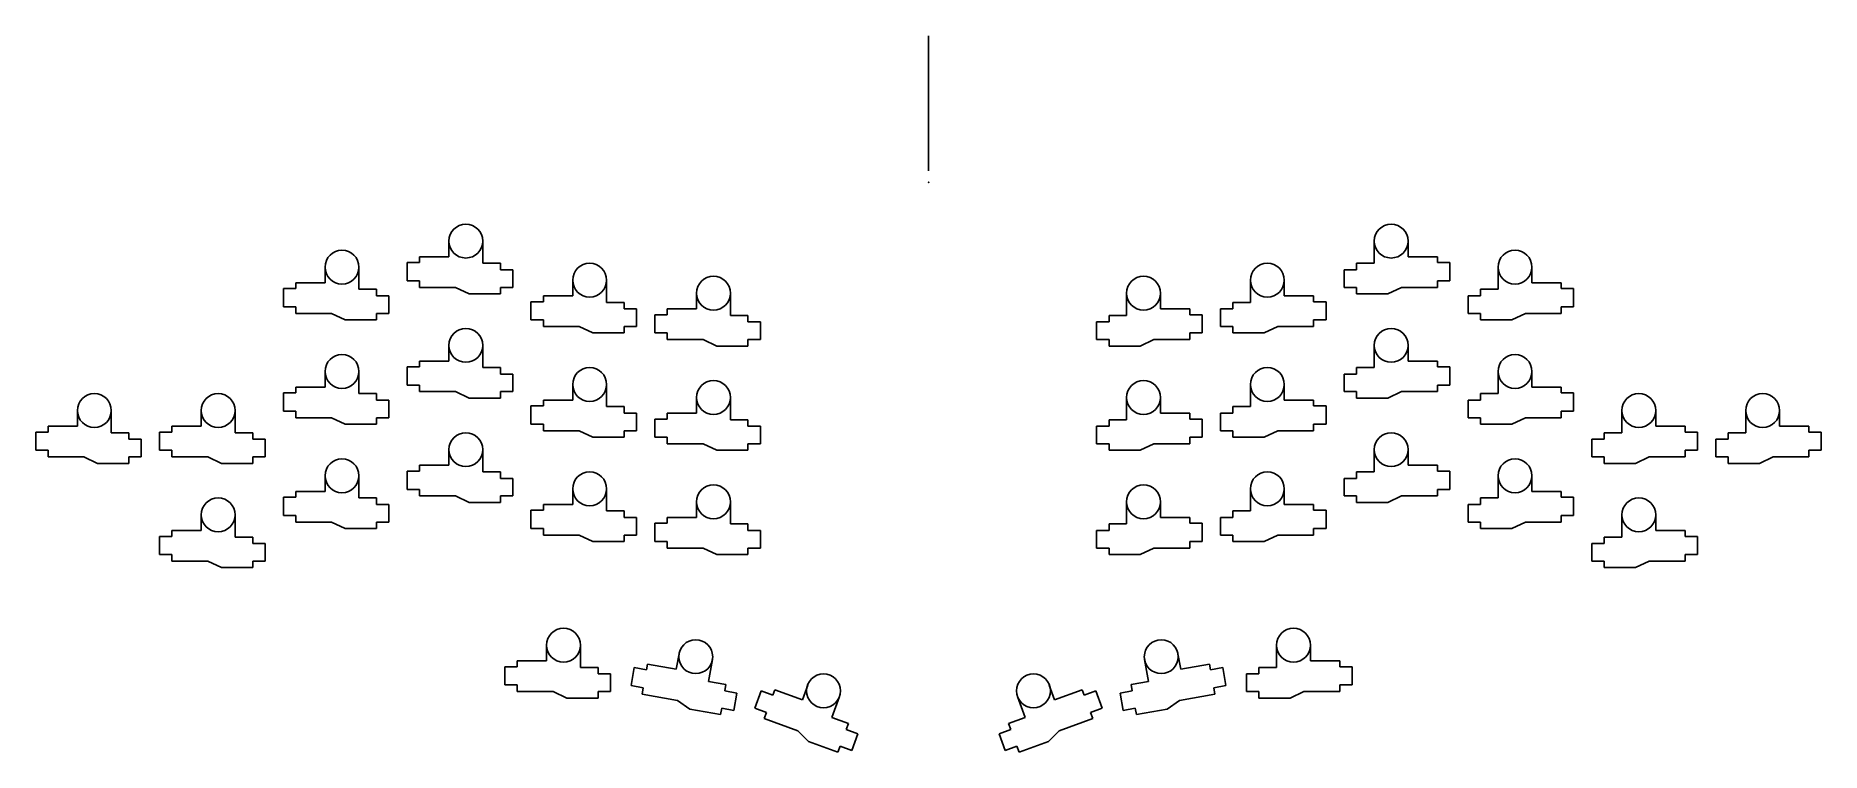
# Model space of a CAD drawing. Header units: millimetres. Extents: x -137 to 137, y -87 to 22.
import ezdxf

# ---------------------------------------------------------------- set-up
doc = ezdxf.new("R2010")
doc.units = ezdxf.units.MM
doc.layers.get('0').update_dxf_attribs({"linetype": 'CONTINUOUS'})

msp = doc.modelspace()

# ---------------------------------------------------------------- linework, layer by layer
for p, q in [((0, 1.75), (0, 22.5)), ((-73.6, -9), (-73.6, -11.4)), ((-68.4, -9), (-68.4, -12.4)), ((68.4, -9), (68.4, -12.4)), ((73.6, -9), (73.6, -11.4)), ((-92.6, -13), (-92.6, -15.4)), ((-87.4, -13), (-87.4, -16.4)), ((-78.1, -12.3), (-80, -12.3)), ((-80, -12.3), (-80, -15.1)), ((-73.6, -11.4), (-78.1, -11.4)), ((-78.1, -11.4), (-78.1, -12.3)), ((-65.7, -12.4), (-68.4, -12.4)), ((-65.7, -13.4), (-65.7, -12.4)), ((-63.8, -13.4), (-65.7, -13.4)), ((-63.8, -16.1), (-63.8, -13.4)), ((63.8, -13.4), (65.7, -13.4)), ((63.8, -16.1), (63.8, -13.4)), ((65.7, -12.4), (68.4, -12.4)), ((65.7, -13.4), (65.7, -12.4)), ((73.6, -11.4), (78.1, -11.4)), ((78.1, -11.4), (78.1, -12.3)), ((78.1, -12.3), (80, -12.3)), ((80, -12.3), (80, -15.1)), ((87.4, -13), (87.4, -16.4)), ((92.6, -13), (92.6, -15.4)), ((-97.1, -16.3), (-99, -16.3)), ((-99, -16.3), (-99, -19.1)), ((-92.6, -15.4), (-97.1, -15.4)), ((-97.1, -15.4), (-97.1, -16.3)), ((-84.7, -16.4), (-87.4, -16.4)), ((-84.7, -17.4), (-84.7, -16.4)), ((-80, -15.1), (-78.1, -15.1)), ((-78.1, -15.1), (-78.1, -16.1)), ((-78.1, -16.1), (-72.6, -16.1)), ((-72.6, -16.1), (-70.5, -17.1)), ((-65.7, -17.1), (-65.7, -16.1)), ((-65.7, -16.1), (-63.8, -16.1)), ((-54.6, -15), (-54.6, -17.4)), ((-49.4, -15), (-49.4, -18.4)), ((49.4, -15), (49.4, -18.4)), ((54.6, -15), (54.6, -17.4)), ((65.7, -16.1), (63.8, -16.1)), ((65.7, -17.1), (65.7, -16.1)), ((72.6, -16.1), (70.5, -17.1)), ((78.1, -16.1), (72.6, -16.1)), ((78.1, -15.1), (78.1, -16.1)), ((80, -15.1), (78.1, -15.1)), ((84.7, -16.4), (87.4, -16.4)), ((84.7, -17.4), (84.7, -16.4)), ((92.6, -15.4), (97.1, -15.4)), ((97.1, -15.4), (97.1, -16.3)), ((97.1, -16.3), (99, -16.3)), ((99, -16.3), (99, -19.1)), ((-99, -19.1), (-97.1, -19.1)), ((-97.1, -19.1), (-97.1, -20.1)), ((-82.8, -17.4), (-84.7, -17.4)), ((-82.8, -20.1), (-82.8, -17.4)), ((-70.5, -17.1), (-65.7, -17.1)), ((-61, -18.3), (-61, -21.1)), ((-59.1, -18.3), (-61, -18.3)), ((-54.6, -17.4), (-59.1, -17.4)), ((-59.1, -17.4), (-59.1, -18.3)), ((-46.7, -18.4), (-49.4, -18.4)), ((-46.7, -19.4), (-46.7, -18.4)), ((-35.6, -17), (-35.6, -19.4)), ((-30.4, -17), (-30.4, -20.4)), ((30.4, -17), (30.4, -20.4)), ((35.6, -17), (35.6, -19.4)), ((46.7, -18.4), (49.4, -18.4)), ((46.7, -19.4), (46.7, -18.4)), ((54.6, -17.4), (59.1, -17.4)), ((59.1, -17.4), (59.1, -18.3)), ((59.1, -18.3), (61, -18.3)), ((61, -18.3), (61, -21.1)), ((70.5, -17.1), (65.7, -17.1)), ((82.8, -17.4), (84.7, -17.4)), ((82.8, -20.1), (82.8, -17.4)), ((97.1, -19.1), (97.1, -20.1)), ((99, -19.1), (97.1, -19.1)), ((-97.1, -20.1), (-91.6, -20.1)), ((-91.6, -20.1), (-89.5, -21.1)), ((-89.5, -21.1), (-84.7, -21.1)), ((-84.7, -20.1), (-82.8, -20.1)), ((-84.7, -21.1), (-84.7, -20.1)), ((-61, -21.1), (-59.1, -21.1)), ((-59.1, -21.1), (-59.1, -22.1)), ((-44.8, -19.4), (-46.7, -19.4)), ((-44.8, -22.1), (-44.8, -19.4)), ((-40.1, -20.3), (-42, -20.3)), ((-42, -20.3), (-42, -23.1)), ((-35.6, -19.4), (-40.1, -19.4)), ((-40.1, -19.4), (-40.1, -20.3)), ((-27.7, -20.4), (-30.4, -20.4)), ((-27.7, -21.4), (-27.7, -20.4)), ((-25.8, -21.4), (-27.7, -21.4)), ((-25.8, -24.1), (-25.8, -21.4)), ((25.8, -21.4), (27.7, -21.4)), ((25.8, -24.1), (25.8, -21.4)), ((27.7, -20.4), (30.4, -20.4)), ((27.7, -21.4), (27.7, -20.4)), ((35.6, -19.4), (40.1, -19.4)), ((40.1, -19.4), (40.1, -20.3)), ((40.1, -20.3), (42, -20.3)), ((42, -20.3), (42, -23.1)), ((44.8, -19.4), (46.7, -19.4)), ((44.8, -22.1), (44.8, -19.4)), ((59.1, -21.1), (59.1, -22.1)), ((61, -21.1), (59.1, -21.1)), ((84.7, -20.1), (82.8, -20.1)), ((84.7, -21.1), (84.7, -20.1)), ((89.5, -21.1), (84.7, -21.1)), ((91.6, -20.1), (89.5, -21.1)), ((97.1, -20.1), (91.6, -20.1)), ((-59.1, -22.1), (-53.6, -22.1)), ((-53.6, -22.1), (-51.5, -23.1)), ((-51.5, -23.1), (-46.7, -23.1)), ((-46.7, -22.1), (-44.8, -22.1)), ((-46.7, -23.1), (-46.7, -22.1)), ((-42, -23.1), (-40.1, -23.1)), ((-40.1, -23.1), (-40.1, -24.1)), ((-40.1, -24.1), (-34.6, -24.1)), ((-34.6, -24.1), (-32.5, -25.1)), ((-27.7, -25.1), (-27.7, -24.1)), ((-27.7, -24.1), (-25.8, -24.1)), ((27.7, -24.1), (25.8, -24.1)), ((27.7, -25.1), (27.7, -24.1)), ((34.6, -24.1), (32.5, -25.1)), ((40.1, -24.1), (34.6, -24.1)), ((40.1, -23.1), (40.1, -24.1)), ((42, -23.1), (40.1, -23.1)), ((46.7, -22.1), (44.8, -22.1)), ((46.7, -23.1), (46.7, -22.1)), ((51.5, -23.1), (46.7, -23.1)), ((53.6, -22.1), (51.5, -23.1)), ((59.1, -22.1), (53.6, -22.1)), ((-73.6, -25), (-73.6, -27.4)), ((-68.4, -25), (-68.4, -28.4)), ((-32.5, -25.1), (-27.7, -25.1)), ((32.5, -25.1), (27.7, -25.1)), ((68.4, -25), (68.4, -28.4)), ((73.6, -25), (73.6, -27.4)), ((-92.6, -29), (-92.6, -31.4)), ((-87.4, -29), (-87.4, -32.4)), ((-80, -28.3), (-80, -31.1)), ((-78.1, -28.3), (-80, -28.3)), ((-78.1, -27.4), (-78.1, -28.3)), ((-73.6, -27.4), (-78.1, -27.4)), ((-65.7, -28.4), (-68.4, -28.4)), ((-65.7, -29.4), (-65.7, -28.4)), ((-63.8, -29.4), (-65.7, -29.4)), ((-63.8, -32.1), (-63.8, -29.4)), ((63.8, -29.4), (65.7, -29.4)), ((63.8, -32.1), (63.8, -29.4)), ((65.7, -28.4), (68.4, -28.4)), ((65.7, -29.4), (65.7, -28.4)), ((73.6, -27.4), (78.1, -27.4)), ((78.1, -27.4), (78.1, -28.3)), ((78.1, -28.3), (80, -28.3)), ((80, -28.3), (80, -31.1)), ((87.4, -29), (87.4, -32.4)), ((92.6, -29), (92.6, -31.4)), ((-97.1, -32.3), (-99, -32.3)), ((-99, -32.3), (-99, -35.1)), ((-92.6, -31.4), (-97.1, -31.4)), ((-97.1, -31.4), (-97.1, -32.3)), ((-84.7, -32.4), (-87.4, -32.4)), ((-84.7, -33.4), (-84.7, -32.4)), ((-80, -31.1), (-78.1, -31.1)), ((-78.1, -31.1), (-78.1, -32.1)), ((-78.1, -32.1), (-72.6, -32.1)), ((-72.6, -32.1), (-70.5, -33.1)), ((-65.7, -32.1), (-63.8, -32.1)), ((-65.7, -33.1), (-65.7, -32.1)), ((-54.6, -31), (-54.6, -33.4)), ((-49.4, -31), (-49.4, -34.4)), ((49.4, -31), (49.4, -34.4)), ((54.6, -31), (54.6, -33.4)), ((65.7, -32.1), (63.8, -32.1)), ((65.7, -33.1), (65.7, -32.1)), ((72.6, -32.1), (70.5, -33.1)), ((78.1, -32.1), (72.6, -32.1)), ((78.1, -31.1), (78.1, -32.1)), ((80, -31.1), (78.1, -31.1)), ((84.7, -32.4), (87.4, -32.4)), ((84.7, -33.4), (84.7, -32.4)), ((92.6, -31.4), (97.1, -31.4)), ((97.1, -31.4), (97.1, -32.3)), ((97.1, -32.3), (99, -32.3)), ((99, -32.3), (99, -35.1)), ((-130.6, -35), (-130.6, -37.4)), ((-125.4, -35), (-125.4, -38.4)), ((-111.6, -35), (-111.6, -37.4)), ((-106.4, -35), (-106.4, -38.4)), ((-99, -35.1), (-97.1, -35.1)), ((-97.1, -35.1), (-97.1, -36.1)), ((-82.8, -33.4), (-84.7, -33.4)), ((-82.8, -36.1), (-82.8, -33.4)), ((-70.5, -33.1), (-65.7, -33.1)), ((-61, -34.3), (-61, -37.1)), ((-59.1, -34.3), (-61, -34.3)), ((-54.6, -33.4), (-59.1, -33.4)), ((-59.1, -33.4), (-59.1, -34.3)), ((-46.7, -34.4), (-49.4, -34.4)), ((-46.7, -35.4), (-46.7, -34.4)), ((-44.8, -35.4), (-46.7, -35.4)), ((-44.8, -38.1), (-44.8, -35.4)), ((-40.1, -35.4), (-40.1, -36.3)), ((-35.6, -35.4), (-40.1, -35.4)), ((-35.6, -33), (-35.6, -35.4)), ((-30.4, -33), (-30.4, -36.4)), ((30.4, -33), (30.4, -36.4)), ((35.6, -33), (35.6, -35.4)), ((35.6, -35.4), (40.1, -35.4)), ((40.1, -35.4), (40.1, -36.3)), ((44.8, -35.4), (46.7, -35.4)), ((44.8, -38.1), (44.8, -35.4)), ((46.7, -34.4), (49.4, -34.4)), ((46.7, -35.4), (46.7, -34.4)), ((54.6, -33.4), (59.1, -33.4)), ((59.1, -33.4), (59.1, -34.3)), ((59.1, -34.3), (61, -34.3)), ((61, -34.3), (61, -37.1)), ((70.5, -33.1), (65.7, -33.1)), ((82.8, -33.4), (84.7, -33.4)), ((82.8, -36.1), (82.8, -33.4)), ((97.1, -35.1), (97.1, -36.1)), ((99, -35.1), (97.1, -35.1)), ((106.4, -35), (106.4, -38.4)), ((111.6, -35), (111.6, -37.4)), ((125.4, -35), (125.4, -38.4)), ((130.6, -35), (130.6, -37.4)), ((-137, -38.3), (-137, -41.1)), ((-135.1, -38.3), (-137, -38.3)), ((-130.6, -37.4), (-135.1, -37.4)), ((-135.1, -37.4), (-135.1, -38.3)), ((-118, -38.3), (-118, -41.1)), ((-116.1, -38.3), (-118, -38.3)), ((-111.6, -37.4), (-116.1, -37.4)), ((-116.1, -37.4), (-116.1, -38.3)), ((-97.1, -36.1), (-91.6, -36.1)), ((-91.6, -36.1), (-89.5, -37.1)), ((-89.5, -37.1), (-84.7, -37.1)), ((-84.7, -36.1), (-82.8, -36.1)), ((-84.7, -37.1), (-84.7, -36.1)), ((-61, -37.1), (-59.1, -37.1)), ((-59.1, -37.1), (-59.1, -38.1)), ((-59.1, -38.1), (-53.6, -38.1)), ((-53.6, -38.1), (-51.5, -39.1)), ((-46.7, -38.1), (-44.8, -38.1)), ((-46.7, -39.1), (-46.7, -38.1)), ((-42, -36.3), (-42, -39.1)), ((-40.1, -36.3), (-42, -36.3)), ((-27.7, -36.4), (-30.4, -36.4)), ((-27.7, -37.4), (-27.7, -36.4)), ((-25.8, -37.4), (-27.7, -37.4)), ((-25.8, -40.1), (-25.8, -37.4)), ((25.8, -37.4), (27.7, -37.4)), ((25.8, -40.1), (25.8, -37.4)), ((27.7, -36.4), (30.4, -36.4)), ((27.7, -37.4), (27.7, -36.4)), ((40.1, -36.3), (42, -36.3)), ((42, -36.3), (42, -39.1)), ((46.7, -38.1), (44.8, -38.1)), ((46.7, -39.1), (46.7, -38.1)), ((53.6, -38.1), (51.5, -39.1)), ((59.1, -38.1), (53.6, -38.1)), ((59.1, -37.1), (59.1, -38.1)), ((61, -37.1), (59.1, -37.1)), ((84.7, -36.1), (82.8, -36.1)), ((84.7, -37.1), (84.7, -36.1)), ((89.5, -37.1), (84.7, -37.1)), ((91.6, -36.1), (89.5, -37.1)), ((97.1, -36.1), (91.6, -36.1)), ((111.6, -37.4), (116.1, -37.4)), ((116.1, -37.4), (116.1, -38.3)), ((116.1, -38.3), (118, -38.3)), ((118, -38.3), (118, -41.1)), ((130.6, -37.4), (135.1, -37.4)), ((135.1, -37.4), (135.1, -38.3)), ((135.1, -38.3), (137, -38.3)), ((137, -38.3), (137, -41.1)), ((-122.7, -38.4), (-125.4, -38.4)), ((-122.7, -39.4), (-122.7, -38.4)), ((-120.8, -39.4), (-122.7, -39.4)), ((-120.8, -42.1), (-120.8, -39.4)), ((-103.7, -38.4), (-106.4, -38.4)), ((-103.7, -39.4), (-103.7, -38.4)), ((-101.8, -39.4), (-103.7, -39.4)), ((-101.8, -42.1), (-101.8, -39.4)), ((-73.6, -41), (-73.6, -43.4)), ((-68.4, -41), (-68.4, -44.4)), ((-51.5, -39.1), (-46.7, -39.1)), ((-42, -39.1), (-40.1, -39.1)), ((-40.1, -39.1), (-40.1, -40.1)), ((-40.1, -40.1), (-34.6, -40.1)), ((-34.6, -40.1), (-32.5, -41.1)), ((-27.7, -40.1), (-25.8, -40.1)), ((-27.7, -41.1), (-27.7, -40.1)), ((27.7, -40.1), (25.8, -40.1)), ((27.7, -41.1), (27.7, -40.1)), ((34.6, -40.1), (32.5, -41.1)), ((40.1, -40.1), (34.6, -40.1)), ((40.1, -39.1), (40.1, -40.1)), ((42, -39.1), (40.1, -39.1)), ((51.5, -39.1), (46.7, -39.1)), ((68.4, -41), (68.4, -44.4)), ((73.6, -41), (73.6, -43.4)), ((101.8, -39.4), (103.7, -39.4)), ((101.8, -42.1), (101.8, -39.4)), ((103.7, -38.4), (106.4, -38.4)), ((103.7, -39.4), (103.7, -38.4)), ((120.8, -39.4), (122.7, -39.4)), ((120.8, -42.1), (120.8, -39.4)), ((122.7, -38.4), (125.4, -38.4)), ((122.7, -39.4), (122.7, -38.4)), ((-137, -41.1), (-135.1, -41.1)), ((-135.1, -41.1), (-135.1, -42.1)), ((-135.1, -42.1), (-129.6, -42.1)), ((-129.6, -42.1), (-127.5, -43.1)), ((-127.5, -43.1), (-122.7, -43.1)), ((-122.7, -42.1), (-120.8, -42.1)), ((-122.7, -43.1), (-122.7, -42.1)), ((-118, -41.1), (-116.1, -41.1)), ((-116.1, -41.1), (-116.1, -42.1)), ((-116.1, -42.1), (-110.6, -42.1)), ((-110.6, -42.1), (-108.5, -43.1)), ((-108.5, -43.1), (-103.7, -43.1)), ((-103.7, -43.1), (-103.7, -42.1)), ((-103.7, -42.1), (-101.8, -42.1)), ((-78.1, -43.4), (-78.1, -44.3)), ((-73.6, -43.4), (-78.1, -43.4)), ((-32.5, -41.1), (-27.7, -41.1)), ((32.5, -41.1), (27.7, -41.1)), ((73.6, -43.4), (78.1, -43.4)), ((78.1, -43.4), (78.1, -44.3)), ((103.7, -42.1), (101.8, -42.1)), ((103.7, -43.1), (103.7, -42.1)), ((108.5, -43.1), (103.7, -43.1)), ((110.6, -42.1), (108.5, -43.1)), ((116.1, -42.1), (110.6, -42.1)), ((116.1, -41.1), (116.1, -42.1)), ((118, -41.1), (116.1, -41.1)), ((122.7, -42.1), (120.8, -42.1)), ((122.7, -43.1), (122.7, -42.1)), ((127.5, -43.1), (122.7, -43.1)), ((129.6, -42.1), (127.5, -43.1)), ((135.1, -42.1), (129.6, -42.1)), ((135.1, -41.1), (135.1, -42.1)), ((137, -41.1), (135.1, -41.1)), ((-92.6, -45), (-92.6, -47.4)), ((-87.4, -45), (-87.4, -48.4)), ((-80, -44.3), (-80, -47.1)), ((-78.1, -44.3), (-80, -44.3)), ((-65.7, -44.4), (-68.4, -44.4)), ((-65.7, -45.4), (-65.7, -44.4)), ((-63.8, -45.4), (-65.7, -45.4)), ((-63.8, -48.1), (-63.8, -45.4)), ((63.8, -45.4), (65.7, -45.4)), ((63.8, -48.1), (63.8, -45.4)), ((65.7, -44.4), (68.4, -44.4)), ((65.7, -45.4), (65.7, -44.4)), ((78.1, -44.3), (80, -44.3)), ((80, -44.3), (80, -47.1)), ((87.4, -45), (87.4, -48.4)), ((92.6, -45), (92.6, -47.4)), ((-97.1, -48.3), (-99, -48.3)), ((-99, -48.3), (-99, -51.1)), ((-92.6, -47.4), (-97.1, -47.4)), ((-97.1, -47.4), (-97.1, -48.3)), ((-84.7, -48.4), (-87.4, -48.4)), ((-84.7, -49.4), (-84.7, -48.4)), ((-80, -47.1), (-78.1, -47.1)), ((-78.1, -47.1), (-78.1, -48.1)), ((-78.1, -48.1), (-72.6, -48.1)), ((-72.6, -48.1), (-70.5, -49.1)), ((-70.5, -49.1), (-65.7, -49.1)), ((-65.7, -48.1), (-63.8, -48.1)), ((-65.7, -49.1), (-65.7, -48.1)), ((-54.6, -47), (-54.6, -49.4)), ((-49.4, -47), (-49.4, -50.4)), ((-35.6, -49), (-35.6, -51.4)), ((-30.4, -49), (-30.4, -52.4)), ((30.4, -49), (30.4, -52.4)), ((35.6, -49), (35.6, -51.4)), ((49.4, -47), (49.4, -50.4)), ((54.6, -47), (54.6, -49.4)), ((65.7, -48.1), (63.8, -48.1)), ((65.7, -49.1), (65.7, -48.1)), ((70.5, -49.1), (65.7, -49.1)), ((72.6, -48.1), (70.5, -49.1)), ((78.1, -48.1), (72.6, -48.1)), ((78.1, -47.1), (78.1, -48.1)), ((80, -47.1), (78.1, -47.1)), ((84.7, -48.4), (87.4, -48.4)), ((84.7, -49.4), (84.7, -48.4)), ((92.6, -47.4), (97.1, -47.4)), ((97.1, -47.4), (97.1, -48.3)), ((97.1, -48.3), (99, -48.3)), ((99, -48.3), (99, -51.1)), ((-111.6, -51), (-111.6, -53.4)), ((-106.4, -51), (-106.4, -54.4)), ((-99, -51.1), (-97.1, -51.1)), ((-97.1, -51.1), (-97.1, -52.1)), ((-82.8, -49.4), (-84.7, -49.4)), ((-82.8, -52.1), (-82.8, -49.4)), ((-59.1, -50.3), (-61, -50.3)), ((-61, -50.3), (-61, -53.1)), ((-54.6, -49.4), (-59.1, -49.4)), ((-59.1, -49.4), (-59.1, -50.3)), ((-46.7, -50.4), (-49.4, -50.4)), ((-46.7, -51.4), (-46.7, -50.4)), ((-44.8, -51.4), (-46.7, -51.4)), ((-44.8, -54.1), (-44.8, -51.4)), ((-40.1, -51.4), (-40.1, -52.3)), ((-35.6, -51.4), (-40.1, -51.4)), ((35.6, -51.4), (40.1, -51.4)), ((40.1, -51.4), (40.1, -52.3)), ((44.8, -51.4), (46.7, -51.4)), ((44.8, -54.1), (44.8, -51.4)), ((46.7, -50.4), (49.4, -50.4)), ((46.7, -51.4), (46.7, -50.4)), ((54.6, -49.4), (59.1, -49.4)), ((59.1, -49.4), (59.1, -50.3)), ((59.1, -50.3), (61, -50.3)), ((61, -50.3), (61, -53.1)), ((82.8, -49.4), (84.7, -49.4)), ((82.8, -52.1), (82.8, -49.4)), ((97.1, -51.1), (97.1, -52.1)), ((99, -51.1), (97.1, -51.1)), ((106.4, -51), (106.4, -54.4)), ((111.6, -51), (111.6, -53.4)), ((-116.1, -54.3), (-118, -54.3)), ((-118, -54.3), (-118, -57.1)), ((-116.1, -53.4), (-116.1, -54.3)), ((-111.6, -53.4), (-116.1, -53.4)), ((-103.7, -54.4), (-106.4, -54.4)), ((-103.7, -55.4), (-103.7, -54.4)), ((-97.1, -52.1), (-91.6, -52.1)), ((-91.6, -52.1), (-89.5, -53.1)), ((-89.5, -53.1), (-84.7, -53.1)), ((-84.7, -52.1), (-82.8, -52.1)), ((-84.7, -53.1), (-84.7, -52.1)), ((-61, -53.1), (-59.1, -53.1)), ((-59.1, -53.1), (-59.1, -54.1)), ((-59.1, -54.1), (-53.6, -54.1)), ((-53.6, -54.1), (-51.5, -55.1)), ((-46.7, -55.1), (-46.7, -54.1)), ((-46.7, -54.1), (-44.8, -54.1)), ((-40.1, -52.3), (-42, -52.3)), ((-42, -52.3), (-42, -55.1)), ((-27.7, -52.4), (-30.4, -52.4)), ((-27.7, -53.4), (-27.7, -52.4)), ((-25.8, -53.4), (-27.7, -53.4)), ((-25.8, -56.1), (-25.8, -53.4)), ((25.8, -53.4), (27.7, -53.4)), ((25.8, -56.1), (25.8, -53.4)), ((27.7, -52.4), (30.4, -52.4)), ((27.7, -53.4), (27.7, -52.4)), ((40.1, -52.3), (42, -52.3)), ((42, -52.3), (42, -55.1)), ((46.7, -54.1), (44.8, -54.1)), ((46.7, -55.1), (46.7, -54.1)), ((53.6, -54.1), (51.5, -55.1)), ((59.1, -54.1), (53.6, -54.1)), ((59.1, -53.1), (59.1, -54.1)), ((61, -53.1), (59.1, -53.1)), ((84.7, -52.1), (82.8, -52.1)), ((84.7, -53.1), (84.7, -52.1)), ((89.5, -53.1), (84.7, -53.1)), ((91.6, -52.1), (89.5, -53.1)), ((97.1, -52.1), (91.6, -52.1)), ((103.7, -54.4), (106.4, -54.4)), ((103.7, -55.4), (103.7, -54.4)), ((111.6, -53.4), (116.1, -53.4)), ((116.1, -53.4), (116.1, -54.3)), ((116.1, -54.3), (118, -54.3)), ((118, -54.3), (118, -57.1)), ((-118, -57.1), (-116.1, -57.1)), ((-116.1, -57.1), (-116.1, -58.1)), ((-101.8, -55.4), (-103.7, -55.4)), ((-101.8, -58.1), (-101.8, -55.4)), ((-51.5, -55.1), (-46.7, -55.1)), ((-42, -55.1), (-40.1, -55.1)), ((-40.1, -55.1), (-40.1, -56.1)), ((-40.1, -56.1), (-34.6, -56.1)), ((-34.6, -56.1), (-32.5, -57.1)), ((-32.5, -57.1), (-27.7, -57.1)), ((-27.7, -57.1), (-27.7, -56.1)), ((-27.7, -56.1), (-25.8, -56.1)), ((27.7, -56.1), (25.8, -56.1)), ((27.7, -57.1), (27.7, -56.1)), ((32.5, -57.1), (27.7, -57.1)), ((34.6, -56.1), (32.5, -57.1)), ((40.1, -56.1), (34.6, -56.1)), ((40.1, -55.1), (40.1, -56.1)), ((42, -55.1), (40.1, -55.1)), ((51.5, -55.1), (46.7, -55.1)), ((101.8, -55.4), (103.7, -55.4)), ((101.8, -58.1), (101.8, -55.4)), ((116.1, -57.1), (116.1, -58.1)), ((118, -57.1), (116.1, -57.1)), ((-116.1, -58.1), (-110.6, -58.1)), ((-110.6, -58.1), (-108.5, -59.1)), ((-108.5, -59.1), (-103.7, -59.1)), ((-103.7, -58.1), (-101.8, -58.1)), ((-103.7, -59.1), (-103.7, -58.1)), ((103.7, -58.1), (101.8, -58.1)), ((103.7, -59.1), (103.7, -58.1)), ((108.5, -59.1), (103.7, -59.1)), ((110.6, -58.1), (108.5, -59.1)), ((116.1, -58.1), (110.6, -58.1)), ((-58.6, -71), (-58.6, -73.4)), ((-53.4, -71), (-53.4, -74.4)), ((53.4, -71), (53.4, -74.4)), ((58.6, -71), (58.6, -73.4)), ((-63.1, -73.4), (-63.1, -74.3)), ((-58.6, -73.4), (-63.1, -73.4)), ((-43.13, -73.89), (-43.28, -74.77)), ((-38.7, -74.67), (-43.13, -73.89)), ((-38.28, -72.3), (-38.7, -74.67)), ((-33.16, -73.21), (-33.75, -76.56)), ((33.16, -73.21), (33.75, -76.56)), ((38.28, -72.3), (38.7, -74.67)), ((38.7, -74.67), (43.13, -73.89)), ((43.13, -73.89), (43.28, -74.77)), ((58.6, -73.4), (63.1, -73.4)), ((63.1, -73.4), (63.1, -74.3)), ((-63.1, -74.3), (-65, -74.3)), ((-65, -74.3), (-65, -77.1)), ((-50.7, -74.4), (-53.4, -74.4)), ((-50.7, -75.4), (-50.7, -74.4)), ((-48.8, -75.4), (-50.7, -75.4)), ((-48.8, -78.1), (-48.8, -75.4)), ((-45.16, -74.44), (-45.64, -77.2)), ((-43.28, -74.77), (-45.16, -74.44)), ((-31.09, -77.02), (-33.75, -76.56)), ((31.09, -77.02), (33.75, -76.56)), ((43.28, -74.77), (45.16, -74.44)), ((45.16, -74.44), (45.64, -77.2)), ((48.8, -75.4), (50.7, -75.4)), ((48.8, -78.1), (48.8, -75.4)), ((50.7, -74.4), (53.4, -74.4)), ((50.7, -75.4), (50.7, -74.4)), ((63.1, -74.3), (65, -74.3)), ((65, -74.3), (65, -77.1)), ((-65, -77.1), (-63.1, -77.1)), ((-63.1, -77.1), (-63.1, -78.1)), ((-63.1, -78.1), (-57.6, -78.1)), ((-57.6, -78.1), (-55.5, -79.1)), ((-55.5, -79.1), (-50.7, -79.1)), ((-50.7, -78.1), (-48.8, -78.1)), ((-50.7, -79.1), (-50.7, -78.1)), ((-45.64, -77.2), (-43.77, -77.53)), ((-43.77, -77.53), (-43.94, -78.52)), ((-43.94, -78.52), (-38.53, -79.47)), ((-31.26, -78.01), (-31.09, -77.02)), ((-29.39, -78.34), (-31.26, -78.01)), ((-29.86, -81), (-29.39, -78.34)), ((-25.69, -78.02), (-26.64, -80.65)), ((-23.9, -78.67), (-25.69, -78.02)), ((-23.59, -77.83), (-23.9, -78.67)), ((-19.36, -79.37), (-23.59, -77.83)), ((-18.54, -77.11), (-19.36, -79.37)), ((-13.66, -78.89), (-14.82, -82.08)), ((13.66, -78.89), (14.82, -82.08)), ((18.54, -77.11), (19.36, -79.37)), ((19.36, -79.37), (23.59, -77.83)), ((23.59, -77.83), (23.9, -78.67)), ((23.9, -78.67), (25.69, -78.02)), ((25.69, -78.02), (26.64, -80.65)), ((29.39, -78.34), (31.26, -78.01)), ((29.86, -81), (29.39, -78.34)), ((31.26, -78.01), (31.09, -77.02)), ((43.94, -78.52), (38.53, -79.47)), ((45.64, -77.2), (43.77, -77.53)), ((43.77, -77.53), (43.94, -78.52)), ((50.7, -78.1), (48.8, -78.1)), ((50.7, -79.1), (50.7, -78.1)), ((55.5, -79.1), (50.7, -79.1)), ((57.6, -78.1), (55.5, -79.1)), ((63.1, -78.1), (57.6, -78.1)), ((63.1, -77.1), (63.1, -78.1)), ((65, -77.1), (63.1, -77.1)), ((-38.53, -79.47), (-36.63, -80.82)), ((-36.63, -80.82), (-31.91, -81.65)), ((-31.91, -81.65), (-31.73, -80.67)), ((-31.73, -80.67), (-29.86, -81)), ((-26.64, -80.65), (-24.86, -81.3)), ((-24.86, -81.3), (-25.2, -82.24)), ((-12.28, -83.01), (-14.82, -82.08)), ((12.28, -83.01), (14.82, -82.08)), ((26.64, -80.65), (24.86, -81.3)), ((24.86, -81.3), (25.2, -82.24)), ((31.73, -80.67), (29.86, -81)), ((31.91, -81.65), (31.73, -80.67)), ((36.63, -80.82), (31.91, -81.65)), ((38.53, -79.47), (36.63, -80.82)), ((-25.2, -82.24), (-20.03, -84.12)), ((-20.03, -84.12), (-18.4, -85.78)), ((-12.62, -83.95), (-12.28, -83.01)), ((-10.84, -84.6), (-12.62, -83.95)), ((-11.76, -87.13), (-10.84, -84.6)), ((10.84, -84.6), (12.62, -83.95)), ((11.76, -87.13), (10.84, -84.6)), ((12.62, -83.95), (12.28, -83.01)), ((20.03, -84.12), (18.4, -85.78)), ((25.2, -82.24), (20.03, -84.12)), ((-18.4, -85.78), (-13.89, -87.42)), ((-13.89, -87.42), (-13.55, -86.48)), ((-13.55, -86.48), (-11.76, -87.13)), ((13.55, -86.48), (11.76, -87.13)), ((13.89, -87.42), (13.55, -86.48)), ((18.4, -85.78), (13.89, -87.42))]:
    msp.add_line(p, q)
for centre in [(-71, -9), (71, -9), (-90, -13), (90, -13), (-52, -15), (52, -15), (-33, -17), (33, -17), (-71, -25), (71, -25), (-90, -29), (90, -29), (-52, -31), (52, -31), (-128, -35), (-109, -35), (-33, -33), (33, -33), (109, -35), (128, -35), (-71, -41), (71, -41), (-90, -45), (90, -45), (-52, -47), (-33, -49), (33, -49), (52, -47), (-109, -51), (109, -51), (-56, -71), (56, -71), (-35.72, -72.76), (35.72, -72.76), (-16.1, -78), (16.1, -78)]:
    msp.add_circle(centre, 2.6)
msp.add_point((0, 0))
msp.add_point((0, 0))

doc.saveas('drawing.dxf')
